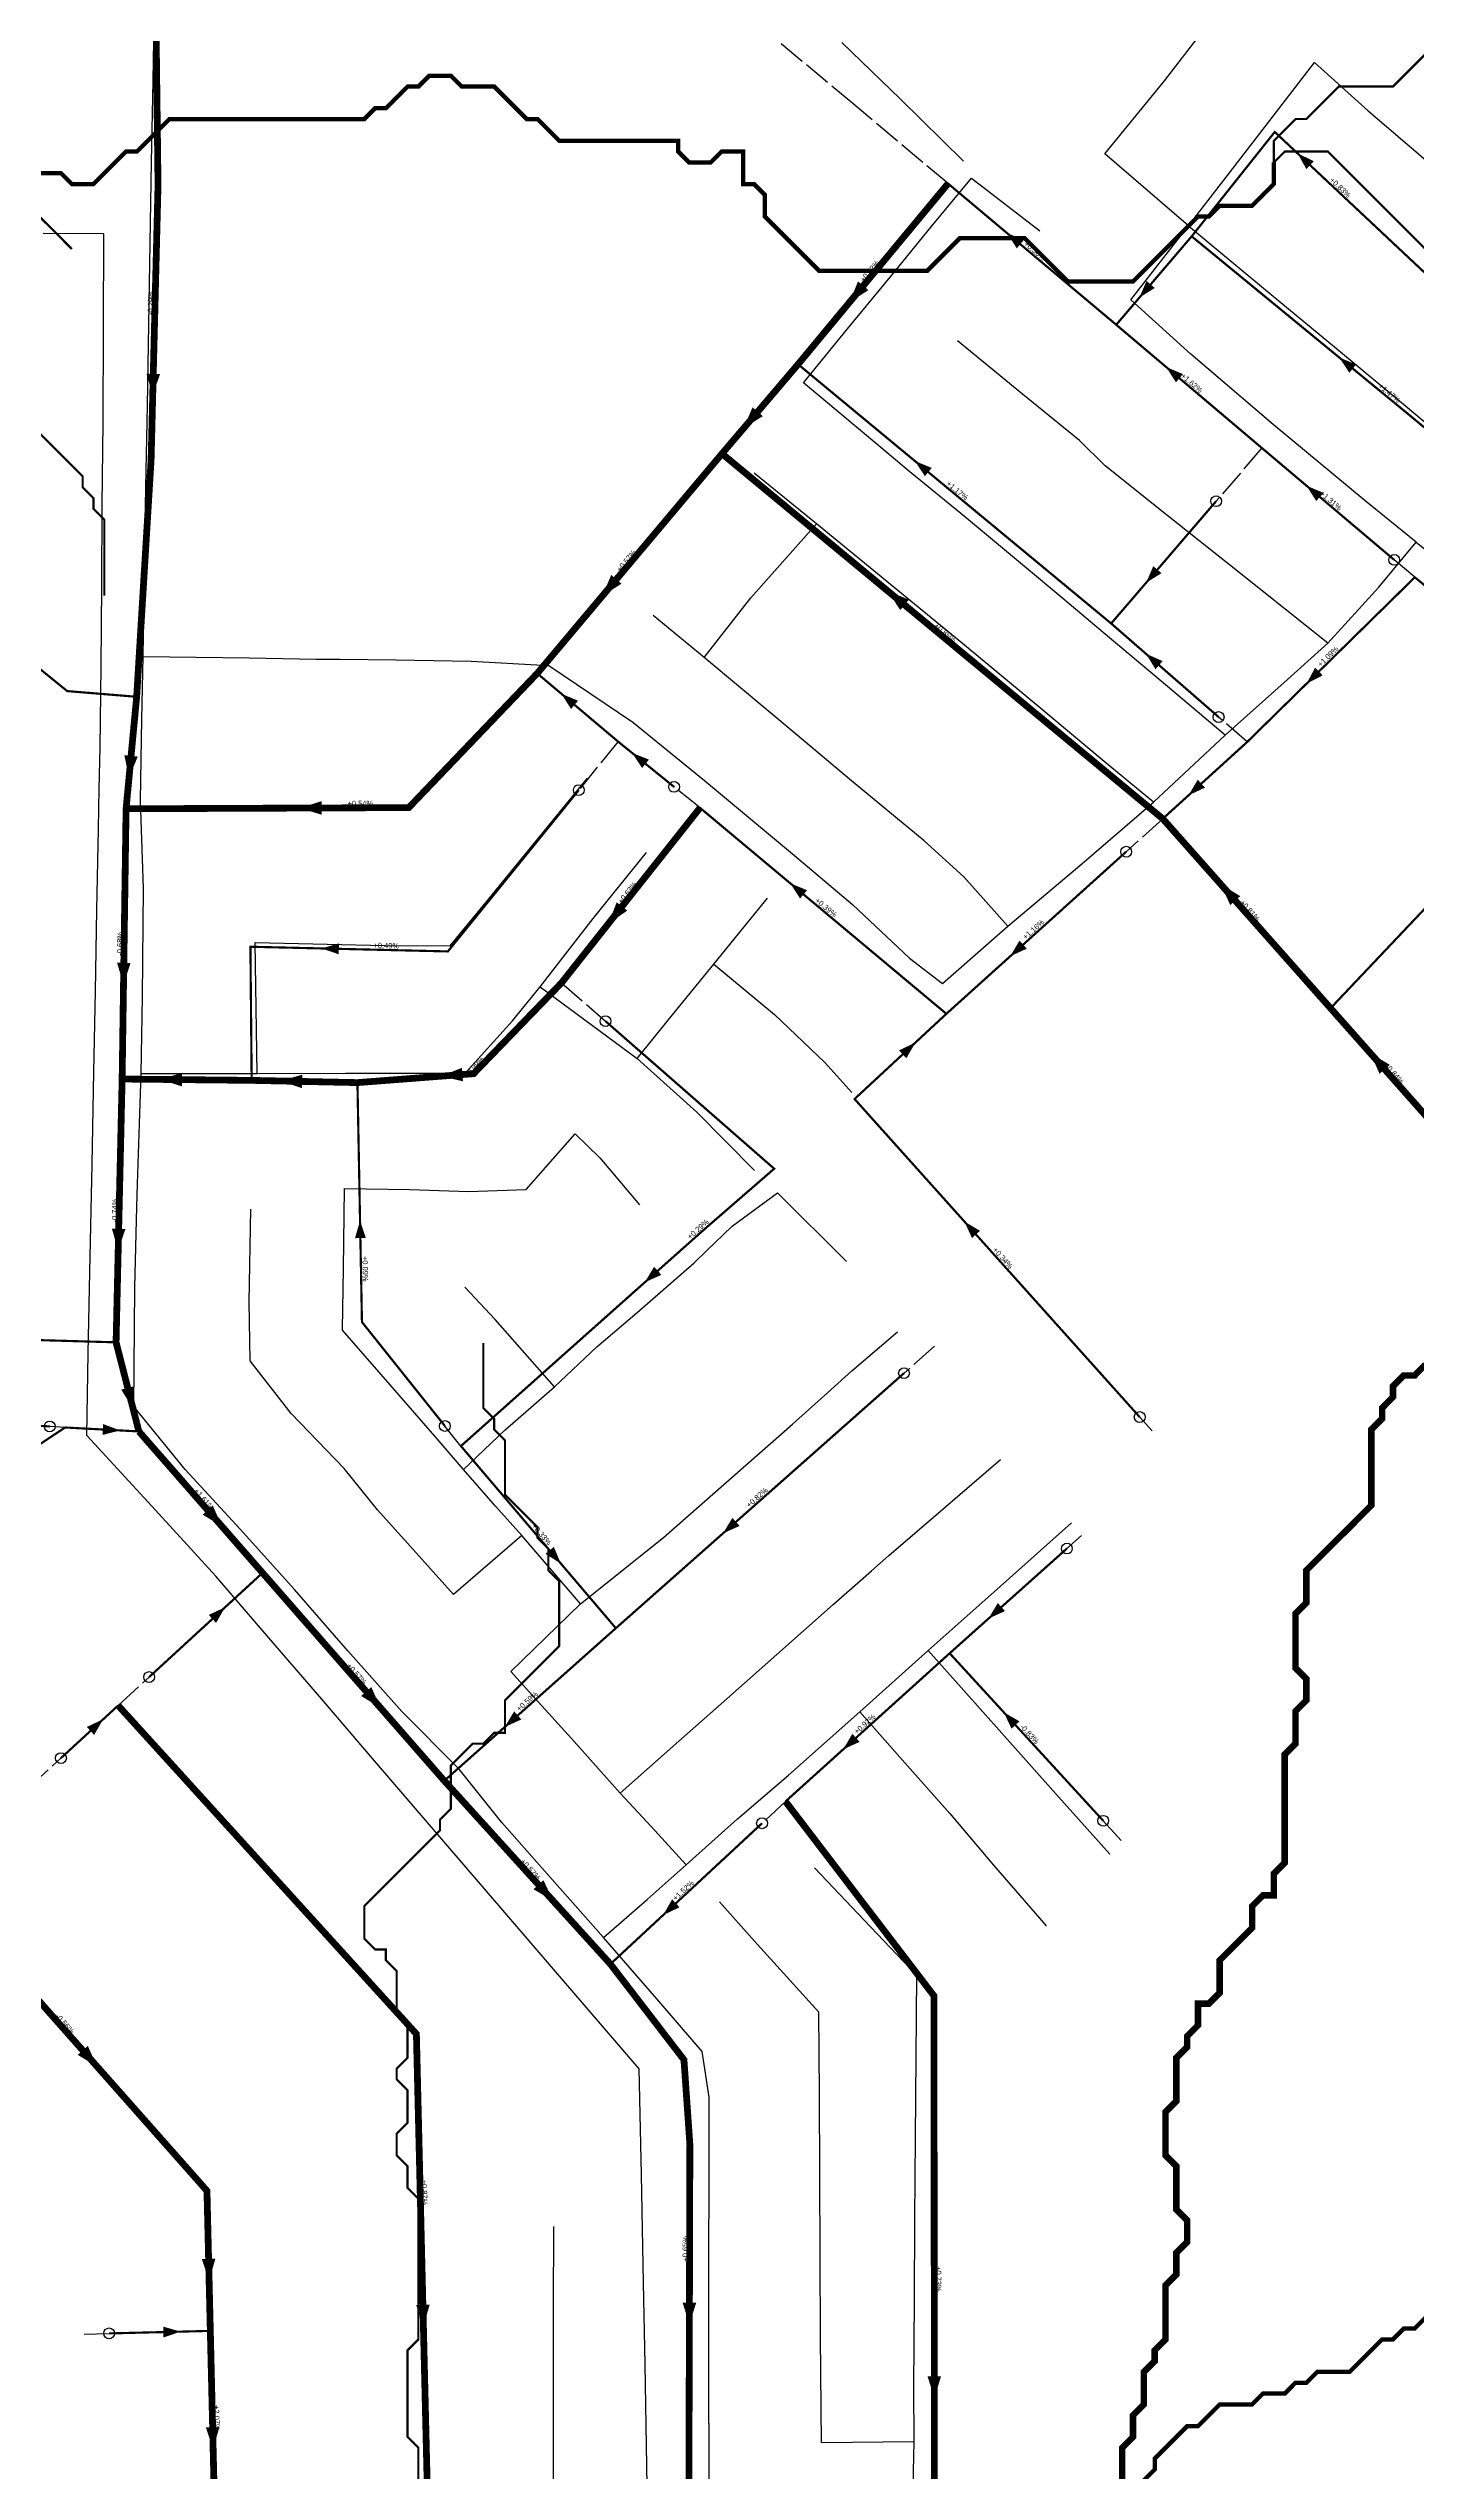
# Model space of a CAD drawing. Header units: metres. Extents: x 440276 to 476894, y 2561381 to 2578972.
# Drawn here: x 450736 to 451241, y 2569277 to 2570173 of the extents above; entities that cross this region are included whole.
import ezdxf
from ezdxf.enums import TextEntityAlignment as Align

# ---------------------------------------------------------------- set-up
doc = ezdxf.new("R2010")
doc.units = ezdxf.units.M
doc.header["$LTSCALE"] = 8
doc.linetypes.add('DASHDOT', pattern=[3.556, 2.54, -0.508, 0, -0.508])
doc.linetypes.add('DASHED', pattern=[1.524, 1.27, -0.254])
for name, color, linetype in [('A_ARROWS', 7, 'Continuous'), ('A_BRANCH', 7, 'Continuous'), ('A_BUILT_2006', 252, 'Continuous'), ('A_GRADIENT', 8, 'Continuous'), ('A_HEAD_GAP', 8, 'Continuous'), ('A_HEADS', 8, 'Continuous'), ('A_LATERAL', 7, 'Continuous'), ('A_STREAMS', 5, 'Continuous'), ('A_SUBMAIN', 7, 'Continuous')]:
    doc.layers.add(name, color=color, linetype=linetype)

msp = doc.modelspace()

# ---------------------------------------------------------------- linework, layer by layer
at = {"layer": 'A_ARROWS', "color": 1}
for points in [[(451197.26, 2570133.83), (451203.29, 2570130.9), (451200.55, 2570127.99)], [(451089.93, 2570104.34), (451096.11, 2570101.76), (451093.54, 2570098.69)], [(451031.67, 2570078.72), (451034.86, 2570086.47), (451038.71, 2570083.28)], [(451138.84, 2570080.49), (451141.48, 2570086.66), (451144.52, 2570084.06)], [(451148.75, 2570054.84), (451154.93, 2570052.24), (451152.35, 2570049.18)], [(451212.74, 2570058.33), (451218.96, 2570055.82), (451216.42, 2570052.73)], [(450774.2, 2570044.3), (450771.9, 2570052.36), (450776.9, 2570052.23)], [(450992.59, 2570032.24), (450995.87, 2570039.95), (450999.68, 2570036.71)], [(451055.9, 2570020.11), (451062.11, 2570017.57), (451059.56, 2570014.49)], [(451200.61, 2570010.99), (451206.79, 2570008.39), (451204.21, 2570005.33)], [(450940.4, 2569970.29), (450943.64, 2569978.03), (450947.46, 2569974.81)], [(451141.32, 2569975.13), (451143.97, 2569981.29), (451147.01, 2569978.69)], [(451045.89, 2569972.07), (451053.65, 2569968.89), (451050.46, 2569965.04)], [(451141.28, 2569948.9), (451147.42, 2569946.21), (451144.79, 2569943.19)], [(451200.62, 2569937.86), (451203.78, 2569943.78), (451206.58, 2569940.92)], [(450925.2, 2569934.15), (450931.39, 2569931.55), (450928.81, 2569928.49)], [(450765.45, 2569903.21), (450763.71, 2569911.41), (450768.69, 2569910.93)], [(450951.36, 2569912.28), (450957.59, 2569909.81), (450955.08, 2569906.7)], [(451157.01, 2569896.61), (451160.4, 2569902.4), (451163.09, 2569899.44)], [(450828.6, 2569891.9), (450836.59, 2569894.44), (450836.61, 2569889.44)], [(451009.81, 2569864.11), (451016.01, 2569861.54), (451013.44, 2569858.47)], [(451168.97, 2569863.69), (451176.14, 2569859.36), (451172.4, 2569856.05)], [(450942.67, 2569849.28), (450945.67, 2569857.11), (450949.59, 2569854.01)], [(450836.58, 2569840.04), (450843.02, 2569841.89), (450842.93, 2569837.89)], [(451091.13, 2569837.17), (451094.54, 2569842.94), (451097.22, 2569839.96)], [(450763.41, 2569826.73), (450761.02, 2569834.76), (450766.02, 2569834.69)], [(451056.05, 2569805.25), (451052.72, 2569799.44), (451050, 2569802.37)], [(450880.7, 2569792.83), (450888.48, 2569795.93), (450888.87, 2569790.95)], [(451224.18, 2569801.37), (451231.35, 2569797.04), (451227.61, 2569793.72)], [(450777.05, 2569791.64), (450785.07, 2569794.06), (450785.02, 2569789.06)], [(450821.41, 2569791.06), (450829.46, 2569793.39), (450829.36, 2569788.4)], [(450761.44, 2569728.42), (450759.13, 2569736.47), (450764.12, 2569736.36)], [(450850.82, 2569739.42), (450852.94, 2569733.06), (450848.95, 2569732.98)], [(451074.18, 2569739.13), (451079.94, 2569735.7), (451076.96, 2569733.03)], [(450956.05, 2569716.67), (450959.5, 2569722.42), (450962.16, 2569719.43)], [(450766.97, 2569669.91), (450762.56, 2569677.04), (450767.4, 2569678.28)], [(450762.18, 2569661.95), (450755.68, 2569660.3), (450755.89, 2569664.29)], [(450799.8, 2569626.47), (450792.66, 2569630.84), (450796.42, 2569634.14)], [(450984.96, 2569623.92), (450988.43, 2569629.66), (450991.08, 2569626.66)], [(450925.05, 2569612.75), (450919.37, 2569616.33), (450922.42, 2569618.93)], [(451083.08, 2569592.44), (451086.52, 2569598.19), (451089.18, 2569595.21)], [(450800.97, 2569596.64), (450797.61, 2569590.84), (450794.91, 2569593.79)], [(450858.38, 2569559.48), (450851.23, 2569563.85), (450855, 2569567.14)], [(450755.91, 2569555.26), (450752.55, 2569549.45), (450749.85, 2569552.4)], [(450904.33, 2569552.4), (450907.78, 2569558.15), (450910.44, 2569555.16)], [(451088.72, 2569557.82), (451094.52, 2569554.46), (451091.58, 2569551.75)], [(451029.36, 2569544.09), (451032.77, 2569549.86), (451035.45, 2569546.89)], [(450922.15, 2569488.18), (450914.93, 2569492.42), (450918.63, 2569495.78)], [(450962.83, 2569482.88), (450966.16, 2569488.7), (450968.88, 2569485.77)], [(450753.65, 2569426.91), (450746.48, 2569431.24), (450750.22, 2569434.56)], [(450795.04, 2569347.87), (450792.35, 2569355.8), (450797.35, 2569355.92)], [(450874.24, 2569330.88), (450871.55, 2569338.82), (450876.55, 2569338.94)], [(450972.53, 2569331.65), (450970.05, 2569339.65), (450975.05, 2569339.64)], [(450784.53, 2569328.99), (450778.18, 2569326.83), (450778.08, 2569330.83)], [(451063.06, 2569304.49), (451060.55, 2569312.49), (451065.55, 2569312.49)], [(450796.53, 2569285.64), (450793.84, 2569293.58), (450798.84, 2569293.7)]]:
    msp.add_solid(points, dxfattribs=at)
at = {"layer": 'A_BRANCH', "color": 1, "const_width": 0.8}
for points in [[(451302.16, 2569984.59), (451237.18, 2570038.28), (451158.17, 2570103.13)], [(451233.02, 2569983.6), (451184.1, 2570024.94)], [(451168.12, 2569925.53), (451128.41, 2569960.1)], [(450966.88, 2569899.73), (450946.2, 2569916.45)], [(451133.98, 2569875.78), (451067.51, 2569815.88)], [(450736.13, 2569663.42), (450704.76, 2569665.5), (450616.03, 2569666.57)], [(450772.88, 2569570.84), (450814.79, 2569609.33)], [(450999.38, 2569516.81), (450943.35, 2569464.79)]]:
    msp.add_lwpolyline(points, dxfattribs=at)
at = {"layer": 'A_BRANCH', "color": 1, "linetype": 'DASHED', "const_width": 0.8}
for points in [[(451167.2, 2570005.27), (451128.41, 2569960.1)], [(450931.65, 2569898.53), (450883.28, 2569838.93), (450810.31, 2569840.66), (450810.77, 2569791.29)], [(450941.53, 2569813.17), (451003.88, 2569758.65), (450977.8, 2569736.03), (450888.1, 2569656.18)], [(450882.19, 2569663.59), (450851.53, 2569702), (450849.86, 2569790.46)], [(450740.28, 2569540.89), (450761.43, 2569560.32)]]:
    msp.add_lwpolyline(points, dxfattribs=at)
at = {"layer": 'A_BUILT_2006', "color": 252}
for points in [[(450774.31, 2570160.56), (450774.83, 2570190.56)], [(451148.18, 2570160.53), (451166.42, 2570184.35)], [(451028.9, 2570174.74), (451050.55, 2570153.85)], [(451176.28, 2570132.03), (451203.58, 2570167.39), (451223.39, 2570149.49)], [(450773.79, 2570130.57), (450774.31, 2570160.56)], [(451050.55, 2570153.85), (451073.87, 2570130.93)], [(451126.02, 2570133.65), (451148.18, 2570160.53)], [(451223.39, 2570149.49), (451244.52, 2570131.44)], [(450773.27, 2570100.57), (450773.79, 2570130.57)], [(451157.02, 2570107.04), (451126.02, 2570133.65)], [(451157.02, 2570107.04), (451176.28, 2570132.03)], [(451061.88, 2570106.67), (451076.76, 2570124.68)], [(451076.76, 2570124.68), (451102.01, 2570105.17)], [(450756.19, 2570104.01), (450733.7, 2570104.21)], [(450756.07, 2570069.26), (450756.19, 2570104.01)], [(450772.75, 2570070.58), (450773.27, 2570100.57)], [(451047.3, 2570088.84), (451061.88, 2570106.67)], [(451135.67, 2570079.64), (451157.02, 2570107.04)], [(451157.02, 2570107.04), (451184.68, 2570083.96)], [(451030.93, 2570068.96), (451047.3, 2570088.84)], [(451184.68, 2570083.96), (451211.66, 2570061.71)], [(451157.91, 2570059.64), (451135.67, 2570079.64)], [(450755.87, 2570034.26), (450756.07, 2570069.26)], [(450772.23, 2570040.58), (450772.75, 2570070.58)], [(451014.67, 2570049.05), (451030.93, 2570068.96)], [(451095.69, 2570044.85), (451071.64, 2570064.48)], [(451188.23, 2570033.56), (451157.91, 2570059.64)], [(451211.66, 2570061.71), (451236.42, 2570041.16)], [(451042.49, 2570025.73), (451014.67, 2570049.05)], [(450771.71, 2570010.58), (450772.23, 2570040.58)], [(451116.7, 2570027.72), (451095.69, 2570044.85)], [(451236.42, 2570041.16), (451257.77, 2570023.32)], [(450755.57, 2570004.05), (450755.87, 2570034.26)], [(451126.18, 2570018.33), (451116.7, 2570027.72)], [(451222.31, 2570005.47), (451188.23, 2570033.56)], [(451053.33, 2570016.6), (451042.49, 2570025.73)], [(450771.18, 2569980.59), (450771.71, 2570010.58)], [(451019.55, 2569996.86), (450996.45, 2570015.59)], [(451074.23, 2569999.59), (451053.33, 2570016.6)], [(451148.88, 2570000.28), (451126.18, 2570018.33)], [(450755.35, 2569974.06), (450755.57, 2570004.05)], [(451241.17, 2569990.09), (451222.31, 2570005.47)], [(450995.23, 2569969.62), (451019.55, 2569996.86)], [(451040.76, 2569979.53), (451019.55, 2569996.86)], [(451096.41, 2569981.2), (451074.23, 2569999.59)], [(451176.35, 2569978.42), (451148.88, 2570000.28)], [(451227.34, 2569973.56), (451241.17, 2569990.09)], [(451241.17, 2569990.09), (451269.8, 2569967.02)], [(450755.16, 2569944.26), (450755.35, 2569974.06)], [(450770.63, 2569947.86), (450771.18, 2569980.59)], [(451074.2, 2569952.14), (451040.76, 2569979.53)], [(451110.51, 2569969.34), (451096.41, 2569981.2)], [(451208.47, 2569952.86), (451176.35, 2569978.42)], [(450978.02, 2569947.53), (450995.23, 2569969.62)], [(451127.79, 2569954.82), (451110.51, 2569969.34)], [(451208.47, 2569952.86), (451227.34, 2569973.56)], [(450978.02, 2569947.53), (450959.1, 2569963.1)], [(450770.21, 2569924.73), (450770.63, 2569947.86)], [(450770.63, 2569947.86), (450809.96, 2569947.35)], [(450809.96, 2569947.35), (450834.61, 2569946.97)], [(450990.71, 2569936.88), (450978.02, 2569947.53)], [(451100.9, 2569929.89), (451074.2, 2569952.14)], [(451146.88, 2569938.76), (451127.79, 2569954.82)], [(451192.3, 2569938.34), (451208.47, 2569952.86)], [(450754.8, 2569914.26), (450755.16, 2569944.26)], [(450834.61, 2569946.97), (450843.49, 2569946.89), (450864.01, 2569946.71)], [(450864.01, 2569946.71), (450891.86, 2569946.17)], [(450891.86, 2569946.17), (450920.56, 2569944.6)], [(450920.56, 2569944.6), (450951.62, 2569923.58)], [(451170.59, 2569918.84), (451146.88, 2569938.76)], [(451170.59, 2569918.84), (451192.3, 2569938.34)], [(451011.63, 2569919.47), (450990.71, 2569936.88)], [(451125.86, 2569909.08), (451100.9, 2569929.89)], [(450769.69, 2569894.73), (450770.21, 2569924.73)], [(450951.62, 2569923.58), (450978.18, 2569902.12)], [(450754.18, 2569884.27), (450754.46, 2569899.02), (450754.8, 2569914.26)], [(451032.48, 2569901.99), (451011.63, 2569919.47)], [(451144.03, 2569894.06), (451170.59, 2569918.84)], [(450912.81, 2569875.94), (450934.91, 2569902.9)], [(451144.03, 2569894.06), (451125.86, 2569909.08)], [(450770.77, 2569862.33), (450769.69, 2569894.73)], [(450978.18, 2569902.12), (451011.36, 2569874.33)], [(451059.27, 2569879.85), (451032.48, 2569901.99)], [(451116.65, 2569870.61), (451144.03, 2569894.06)], [(450753.6, 2569854.28), (450754.18, 2569884.27)], [(450896.36, 2569855.78), (450912.81, 2569875.94)], [(450936.98, 2569851.14), (450956.63, 2569875.45)], [(451073.92, 2569866.55), (451059.27, 2569879.85)], [(451011.36, 2569874.33), (451032.83, 2569856.26)], [(451090.26, 2569848.22), (451073.92, 2569866.55)], [(451090.26, 2569848.22), (451116.65, 2569870.61)], [(450770.38, 2569822.15), (450770.77, 2569862.33)], [(450981.55, 2569834.18), (451001.38, 2569858.56)], [(450753.02, 2569824.28), (450753.6, 2569854.28)], [(450884.17, 2569841), (450896.36, 2569855.78)], [(450917.44, 2569825.87), (450936.98, 2569851.14)], [(451032.83, 2569856.26), (451053.94, 2569836.43)], [(450812.75, 2569793.87), (450812.06, 2569842.2)], [(450812.06, 2569842.2), (450838.66, 2569841.56)], [(450838.66, 2569841.56), (450860, 2569841.17)], [(450860, 2569841.17), (450884.17, 2569841)], [(451066.12, 2569827.13), (451090.26, 2569848.22)], [(450966.28, 2569815.46), (450981.55, 2569834.18)], [(450981.55, 2569834.18), (451003.93, 2569815.68)], [(451053.94, 2569836.43), (451066.12, 2569827.13)], [(450752.45, 2569794.29), (450753.02, 2569824.28)], [(450769.98, 2569793.87), (450770.38, 2569822.15)], [(450907.13, 2569813.31), (450917.44, 2569825.87)], [(450917.44, 2569825.87), (450953.24, 2569799.42)], [(450889.85, 2569794.05), (450907.13, 2569813.31)], [(450953.24, 2569799.42), (450966.28, 2569815.46)], [(451003.93, 2569815.68), (451022.62, 2569797.92)], [(450953.24, 2569799.42), (450975.33, 2569779.51)], [(451022.62, 2569797.92), (451032.6, 2569786.77)], [(450751.79, 2569760.29), (450752.45, 2569794.29)], [(450769.41, 2569778.89), (450769.98, 2569793.87)], [(450769.98, 2569793.87), (450812.75, 2569793.87)], [(450812.75, 2569793.87), (450845.43, 2569793.9)], [(450845.43, 2569793.9), (450876.55, 2569793.93)], [(450876.55, 2569793.93), (450889.85, 2569794.05)], [(450768.29, 2569744.6), (450768.58, 2569753.12), (450769.41, 2569778.89)], [(450975.33, 2569779.51), (450996.54, 2569758.05)], [(450912.26, 2569751.01), (450930.38, 2569771.51)], [(450930.38, 2569771.51), (450939.49, 2569762.64)], [(450750.91, 2569720.42), (450751.79, 2569760.29)], [(450939.49, 2569762.64), (450954.12, 2569745.27)], [(450844.69, 2569721.64), (450845.11, 2569751.4)], [(450845.11, 2569751.4), (450869.26, 2569750.92)], [(450869.26, 2569750.92), (450890.88, 2569750.24)], [(450890.88, 2569750.24), (450912.26, 2569751.01)], [(450767.63, 2569714.78), (450768.29, 2569744.6)], [(450809.82, 2569709.47), (450810.45, 2569743.7)], [(450988.3, 2569737.43), (451005.15, 2569749.76)], [(451005.15, 2569749.76), (451030.6, 2569724.31)], [(450974.25, 2569723.87), (450978.86, 2569728.29), (450988.3, 2569737.43)], [(450953.19, 2569705.5), (450974.25, 2569723.87)], [(450750.3, 2569690.44), (450750.91, 2569720.42)], [(450767.28, 2569670.81), (450767.63, 2569714.78)], [(450844.38, 2569699.02), (450844.38, 2569699.32), (450844.69, 2569721.64)], [(450900.7, 2569702.89), (450889.58, 2569714.9)], [(450810.16, 2569687.63), (450809.82, 2569709.47)], [(450938.33, 2569692.9), (450953.19, 2569705.5)], [(450861.95, 2569678.8), (450844.38, 2569699.02)], [(450922.63, 2569678.08), (450900.7, 2569702.89)], [(451032.63, 2569684.03), (451049.4, 2569698.44)], [(450749.86, 2569660.07), (450750.3, 2569690.44)], [(450825.31, 2569668.19), (450810.16, 2569687.63)], [(450922.63, 2569678.08), (450938.33, 2569692.9)], [(450879.32, 2569658.82), (450861.95, 2569678.8)], [(451010.61, 2569664.28), (451023.53, 2569675.9), (451032.63, 2569684.03)], [(450786.25, 2569647.57), (450767.28, 2569670.81)], [(450904.47, 2569662.19), (450922.63, 2569678.08)], [(450844.99, 2569647.9), (450825.31, 2569668.19)], [(450889.11, 2569647.55), (450904.47, 2569662.19)], [(450985.28, 2569642), (451010.61, 2569664.28)], [(450773.9, 2569633.92), (450749.86, 2569660.07)], [(450889.11, 2569647.55), (450879.32, 2569658.82)], [(450806.52, 2569625.42), (450786.25, 2569647.57)], [(450857.32, 2569632.58), (450844.99, 2569647.9)], [(450900.89, 2569634), (450889.11, 2569647.55)], [(451067.19, 2569633.71), (451087.48, 2569651.19)], [(450797.56, 2569608.13), (450773.9, 2569633.92)], [(450910.59, 2569623.08), (450900.89, 2569634)], [(450963.01, 2569622.45), (450985.28, 2569642)], [(450826.62, 2569603.14), (450806.52, 2569625.42)], [(450870.5, 2569617.92), (450857.32, 2569632.58)], [(451046.3, 2569615.7), (451067.19, 2569633.71)], [(451087.38, 2569604.3), (451113.77, 2569627.76)], [(450885.4, 2569601.34), (450870.5, 2569617.92)], [(450910.59, 2569623.08), (450885.4, 2569601.34)], [(450932.35, 2569597.86), (450910.59, 2569623.08)], [(450932.35, 2569597.86), (450963.01, 2569622.45)], [(450817.11, 2569585.37), (450797.56, 2569608.13)], [(451025.72, 2569597.64), (451039.9, 2569610.13), (451046.3, 2569615.7)], [(450846.35, 2569580.55), (450826.62, 2569603.14)], [(451060.81, 2569580.62), (451087.38, 2569604.3)], [(450906.56, 2569572.83), (450932.35, 2569597.86)], [(451004.84, 2569579.17), (451025.72, 2569597.64)], [(450836.66, 2569562.62), (450817.11, 2569585.37)], [(450866.27, 2569558.12), (450846.35, 2569580.55)], [(451035.49, 2569558.01), (451060.81, 2569580.62)], [(451060.81, 2569580.62), (451073.92, 2569565.91)], [(450916.77, 2569561.58), (450906.56, 2569572.83)], [(450986.39, 2569562.84), (451004.84, 2569579.17)], [(450856.21, 2569539.86), (450836.66, 2569562.62)], [(450968.6, 2569547.11), (450986.39, 2569562.84)], [(451073.92, 2569565.91), (451087.97, 2569550.14)], [(450887.42, 2569536.78), (450866.27, 2569558.12)], [(450929, 2569548.1), (450916.77, 2569561.58)], [(451009.11, 2569534.56), (451035.49, 2569558.01)], [(451035.49, 2569558.01), (451052.2, 2569539.11)], [(450946.94, 2569527.95), (450929, 2569548.1)], [(450946.94, 2569527.95), (450968.6, 2569547.11)], [(451087.97, 2569550.14), (451107.93, 2569527.74)], [(450875.76, 2569517.11), (450856.21, 2569539.86)], [(450903.18, 2569517.05), (450887.42, 2569536.78)], [(451052.2, 2569539.11), (451068.83, 2569520.44)], [(450958.43, 2569515.68), (450946.94, 2569527.95)], [(450990.27, 2569518.43), (451009.11, 2569534.56)], [(451107.93, 2569527.74), (451127.89, 2569505.34)], [(450971.37, 2569501.43), (450990.27, 2569518.43)], [(451068.83, 2569520.44), (451084.94, 2569501.32)], [(450895.31, 2569494.35), (450875.76, 2569517.11)], [(450918.01, 2569500.3), (450903.18, 2569517.05)], [(450971.37, 2569501.43), (450958.43, 2569515.68)], [(450940.83, 2569474.6), (450918.01, 2569500.3)], [(450956.88, 2569488.66), (450971.37, 2569501.43)], [(451039.45, 2569478.57), (451018.82, 2569500.36)], [(451084.94, 2569501.32), (451104.42, 2569478.9)], [(450914.86, 2569471.6), (450895.31, 2569494.35)], [(450940.83, 2569474.6), (450956.88, 2569488.66)], [(450996.6, 2569473.27), (450983.62, 2569487.8)], [(450960.48, 2569451.93), (450940.83, 2569474.6)], [(451020.41, 2569446.97), (450996.6, 2569473.27)], [(451056.57, 2569460.53), (451039.45, 2569478.57)], [(450934.41, 2569448.84), (450914.86, 2569471.6)], [(451056.35, 2569430.53), (451056.57, 2569460.53)], [(450953.96, 2569426.09), (450934.41, 2569448.84)], [(450977.25, 2569432.51), (450960.48, 2569451.93)], [(451020.59, 2569416.97), (451020.41, 2569446.97)], [(450979.84, 2569415.56), (450977.25, 2569432.51)], [(451056.13, 2569400.53), (451056.35, 2569430.53)], [(450954.88, 2569387.02), (450953.96, 2569426.09)], [(450979.81, 2569385.56), (450979.84, 2569415.56)], [(451020.7, 2569386.97), (451020.59, 2569416.97)], [(451055.91, 2569370.53), (451056.13, 2569400.53)], [(450955.6, 2569346.96), (450954.88, 2569387.02)], [(450979.78, 2569355.56), (450979.81, 2569385.56)], [(451020.84, 2569356.97), (451020.7, 2569386.97)], [(450922.36, 2569337.88), (450922.38, 2569367.88)], [(451055.69, 2569340.54), (451055.91, 2569370.53)], [(451020.98, 2569326.97), (451020.84, 2569356.97)], [(450979.75, 2569325.56), (450979.78, 2569355.56)], [(450956.14, 2569316.96), (450955.6, 2569346.96)], [(451055.51, 2569308.58), (451055.69, 2569340.54)], [(450922.35, 2569307.88), (450922.36, 2569337.88)], [(450979.88, 2569264.57), (450979.75, 2569325.56)], [(451021.38, 2569287.91), (451020.98, 2569326.97)], [(450956.68, 2569286.97), (450956.14, 2569316.96)], [(450922.33, 2569277.88), (450922.35, 2569307.88)], [(451055.63, 2569288.22), (451055.51, 2569308.58)], [(450957.22, 2569256.97), (450956.68, 2569286.97)], [(451055.63, 2569288.22), (451021.38, 2569287.91)], [(451055.4, 2569277.46), (451055.63, 2569288.22)], [(450922.31, 2569247.88), (450922.33, 2569277.88)], [(451055.29, 2569260.51), (451055.4, 2569277.46)]]:
    msp.add_lwpolyline(points, dxfattribs=at)
at = {"layer": 'A_HEAD_GAP', "color": 8, "linetype": 'DASHED'}
for points in [[(451068.13, 2570122.63), (451032.93, 2570152.16), (450956.14, 2570216.22), (450878.97, 2570279.82), (450786.68, 2570278.41)], [(451184.1, 2570024.94), (451167.2, 2570005.27)], [(451240.64, 2569977.17), (451233.02, 2569983.6)], [(451178.69, 2569916.33), (451168.12, 2569925.53)], [(450946.2, 2569916.45), (450931.65, 2569898.53)], [(450976.46, 2569891.98), (450966.88, 2569899.73)], [(451147.48, 2569887.95), (451133.98, 2569875.78)], [(450925.31, 2569827.35), (450941.53, 2569813.17)], [(451063.13, 2569693.08), (451051.85, 2569683.11)], [(450741.81, 2569663.04), (450736.13, 2569663.42)], [(450888.1, 2569656.18), (450882.19, 2569663.59)], [(451143.57, 2569661.75), (451138.96, 2569666.89)], [(451117.45, 2569623.14), (451112.05, 2569618.32)], [(450761.43, 2569560.32), (450772.88, 2569570.84)], [(450728.09, 2569529.7), (450740.28, 2569540.89)], [(451008.06, 2569524.87), (450999.38, 2569516.81)], [(451132.16, 2569510.45), (451125.47, 2569517.74)], [(450748.82, 2569328.09), (450758.1, 2569328.33)]]:
    msp.add_lwpolyline(points, dxfattribs=at)
at = {"layer": 'A_HEADS', "color": 1}
for centre in [(451167.2, 2570005.27), (451233.02, 2569983.6), (451168.12, 2569925.53), (450931.65, 2569898.53), (450966.88, 2569899.73), (451133.98, 2569875.78), (450941.53, 2569813.17), (451051.85, 2569683.11), (450736.13, 2569663.42), (450882.19, 2569663.59), (451138.96, 2569666.89), (451112.05, 2569618.32), (450772.88, 2569570.84), (450740.28, 2569540.89), (450999.38, 2569516.81), (451125.47, 2569517.74), (450758.1, 2569328.33)]:
    msp.add_circle(centre, 2, dxfattribs=at)
at = {"layer": 'A_LATERAL', "color": 1, "const_width": 0.8}
for points in [[(451271.05, 2570064.57), (451188.86, 2570141.7), (451158.17, 2570103.13)], [(451158.17, 2570103.13), (451130.28, 2570070.47)], [(451184.1, 2570024.94), (451130.28, 2570070.47)], [(451128.41, 2569960.1), (451012.7, 2570055.86)], [(451240.64, 2569977.17), (451178.69, 2569916.33)], [(451287.17, 2569938.64), (451240.64, 2569977.17)], [(450946.2, 2569916.45), (450916.31, 2569941.65)], [(451307.71, 2569921.7), (451209.49, 2569817.95)], [(451178.69, 2569916.33), (451147.48, 2569887.95)], [(451051.85, 2569683.11), (450945.36, 2569588.88)], [(450718, 2569647.18), (450741.81, 2569663.04)], [(450741.81, 2569663.04), (450769.1, 2569661.58)], [(451112.05, 2569618.32), (451068.73, 2569579.62)], [(450945.36, 2569588.88), (450881.96, 2569532.51)], [(451068.73, 2569579.62), (451008.06, 2569524.87)]]:
    msp.add_lwpolyline(points, dxfattribs=at)
at = {"layer": 'A_LATERAL', "color": 1, "linetype": 'DASHED', "const_width": 0.8}
for points in [[(451130.28, 2570070.47), (451068.13, 2570122.63)], [(451067.51, 2569815.88), (450976.46, 2569891.98)], [(451138.96, 2569666.89), (451035.44, 2569782.33)], [(450677.3, 2569696.92), (450760.66, 2569694.5)], [(450888.1, 2569656.18), (450945.36, 2569588.88)]]:
    msp.add_lwpolyline(points, dxfattribs=at)
at = {"layer": 'A_LATERAL', "color": 1, "linetype": 'DASHDOT', "const_width": 0.8}
for points in [[(450663.68, 2569999.16), (450742.6, 2569935.12), (450768.27, 2569933.01)], [(451035.44, 2569782.33), (451033.58, 2569784.41), (451067.51, 2569815.88)], [(451125.47, 2569517.74), (451068.73, 2569579.62)], [(450758.1, 2569328.33), (450795.49, 2569329.26)]]:
    msp.add_lwpolyline(points, dxfattribs=at)
at = {"layer": 'A_STREAMS', "color": 5}
for points, const_width in [([(451252.55, 2570174.48), (451248.55, 2570170.48), (451244.55, 2570170.48), (451240.55, 2570166.47), (451236.54, 2570162.47), (451232.54, 2570158.47), (451228.54, 2570158.47), (451224.54, 2570158.47), (451220.54, 2570158.47), (451216.54, 2570158.47), (451212.53, 2570158.47), (451208.53, 2570154.47), (451204.53, 2570150.47), (451200.53, 2570146.47), (451196.53, 2570146.47), (451192.53, 2570142.46), (451188.52, 2570138.46), (451188.52, 2570134.46), (451188.52, 2570130.46)], 0.8), ([(451188.52, 2570130.46), (451188.52, 2570126.46), (451188.52, 2570122.46), (451184.52, 2570118.45), (451180.52, 2570114.45), (451176.52, 2570114.45), (451172.52, 2570114.45), (451168.52, 2570114.45), (451164.51, 2570110.45), (451160.51, 2570110.45), (451156.51, 2570106.45), (451152.51, 2570102.45), (451148.51, 2570098.44), (451144.5, 2570094.44), (451140.5, 2570090.44), (451136.5, 2570086.44), (451132.5, 2570086.44), (451128.5, 2570086.44), (451124.5, 2570086.44), (451120.49, 2570086.44), (451116.49, 2570086.44), (451112.49, 2570086.44), (451108.49, 2570090.44), (451104.49, 2570094.44), (451100.49, 2570098.44), (451096.48, 2570102.45), (451092.48, 2570102.45), (451088.48, 2570102.45), (451084.48, 2570102.45), (451080.48, 2570102.45), (451076.47, 2570102.45), (451072.47, 2570102.45), (451068.47, 2570098.44), (451064.47, 2570094.44), (451060.47, 2570090.44), (451056.47, 2570090.44), (451052.46, 2570090.44), (451048.46, 2570090.44), (451044.46, 2570090.44), (451040.46, 2570090.44), (451036.46, 2570090.44), (451032.46, 2570090.44), (451028.45, 2570090.44), (451024.45, 2570090.44), (451020.45, 2570090.44), (451016.45, 2570094.44), (451012.45, 2570098.44), (451008.45, 2570102.45), (451004.44, 2570106.45), (451000.44, 2570110.45), (451000.44, 2570114.45), (451000.44, 2570118.45), (450996.44, 2570122.46), (450992.44, 2570122.46), (450992.44, 2570126.46), (450992.44, 2570130.46), (450992.44, 2570134.46), (450988.44, 2570134.46), (450984.43, 2570134.46), (450980.43, 2570130.46), (450976.43, 2570130.46), (450972.43, 2570130.46), (450968.43, 2570134.46), (450968.43, 2570138.46), (450964.43, 2570138.46), (450960.42, 2570138.46), (450956.42, 2570138.46), (450952.42, 2570138.46), (450948.42, 2570138.46), (450944.42, 2570138.46), (450940.42, 2570138.46), (450936.41, 2570138.46), (450932.41, 2570138.46), (450928.41, 2570138.46), (450924.41, 2570138.46), (450920.41, 2570142.46), (450916.4, 2570146.47), (450912.4, 2570146.47), (450908.4, 2570150.47), (450904.4, 2570154.47), (450900.4, 2570158.47), (450896.4, 2570158.47), (450892.39, 2570158.47), (450888.39, 2570158.47), (450884.39, 2570162.47), (450880.39, 2570162.47), (450876.39, 2570162.47), (450872.39, 2570158.47), (450868.38, 2570158.47), (450864.38, 2570154.47), (450860.38, 2570150.47), (450856.38, 2570150.47), (450852.38, 2570146.47), (450848.38, 2570146.47), (450844.37, 2570146.47), (450840.37, 2570146.47), (450836.37, 2570146.47), (450832.37, 2570146.47), (450828.37, 2570146.47), (450824.36, 2570146.47), (450820.36, 2570146.47), (450816.36, 2570146.47), (450812.36, 2570146.47), (450808.36, 2570146.47), (450804.36, 2570146.47), (450800.35, 2570146.47), (450796.35, 2570146.47), (450792.35, 2570146.47), (450788.35, 2570146.47), (450784.35, 2570146.47), (450780.35, 2570146.47), (450776.34, 2570142.46), (450772.34, 2570138.46), (450768.34, 2570134.46), (450764.34, 2570134.46), (450760.34, 2570130.46), (450756.34, 2570126.46), (450752.33, 2570122.46), (450748.33, 2570122.46), (450744.33, 2570122.46), (450740.33, 2570126.46), (450736.33, 2570126.46), (450732.32, 2570126.46)], 1.6), ([(451280.56, 2570074.43), (451276.56, 2570074.43), (451272.56, 2570074.43), (451268.56, 2570074.43), (451264.56, 2570078.44), (451260.56, 2570082.44), (451256.55, 2570086.44), (451252.55, 2570090.44), (451248.55, 2570094.44), (451244.55, 2570098.44), (451240.55, 2570102.45), (451236.54, 2570106.45), (451232.54, 2570110.45), (451228.54, 2570114.45), (451224.54, 2570118.45), (451220.54, 2570122.46), (451216.54, 2570126.46), (451212.53, 2570130.46), (451208.53, 2570134.46), (451204.53, 2570134.46), (451200.53, 2570134.46), (451196.53, 2570134.46), (451192.53, 2570134.46), (451188.52, 2570130.46)], 0.8), ([(450744.33, 2570098.44), (450740.33, 2570102.45), (450736.33, 2570106.45), (450732.32, 2570110.45), (450728.32, 2570114.45), (450728.32, 2570118.45), (450724.32, 2570118.45), (450720.32, 2570122.46), (450716.32, 2570122.46), (450712.32, 2570122.46)], 0.8), ([(450756.34, 2569970.39), (450756.34, 2569974.39), (450756.34, 2569978.39), (450756.34, 2569982.39), (450756.34, 2569986.39), (450756.34, 2569990.4), (450756.34, 2569994.4), (450756.34, 2569998.4), (450752.33, 2570002.4), (450752.33, 2570006.4), (450748.33, 2570010.41), (450748.33, 2570014.41), (450744.33, 2570018.41), (450740.33, 2570022.41), (450736.33, 2570026.41), (450732.32, 2570030.41)], 0.8), ([(450896.4, 2569694.26), (450896.4, 2569690.26), (450896.4, 2569686.26), (450896.4, 2569682.26), (450896.4, 2569678.26), (450896.4, 2569674.26), (450896.4, 2569670.25), (450900.4, 2569666.25), (450900.4, 2569662.25), (450904.4, 2569658.25), (450904.4, 2569654.25), (450904.4, 2569650.24), (450904.4, 2569646.24), (450904.4, 2569642.24), (450904.4, 2569638.24), (450908.4, 2569634.24), (450912.4, 2569630.24), (450916.4, 2569626.23), (450916.4, 2569622.23), (450920.41, 2569618.23), (450920.41, 2569614.23), (450920.41, 2569610.23), (450924.41, 2569606.23), (450924.41, 2569602.22), (450924.41, 2569598.22), (450924.41, 2569594.22), (450924.41, 2569590.22), (450924.41, 2569586.22), (450924.41, 2569582.21), (450920.41, 2569578.21), (450916.4, 2569574.21), (450912.4, 2569570.21), (450908.4, 2569566.21), (450904.4, 2569562.21), (450904.4, 2569558.2), (450904.4, 2569554.2), (450904.4, 2569550.2), (450900.4, 2569550.2), (450896.4, 2569546.2), (450892.39, 2569546.2), (450888.39, 2569542.2), (450884.39, 2569538.19), (450884.39, 2569534.19), (450884.39, 2569530.19), (450884.39, 2569526.19), (450884.39, 2569522.19), (450880.39, 2569518.19), (450880.39, 2569514.18), (450876.39, 2569510.18), (450872.39, 2569506.18), (450868.38, 2569502.18), (450864.38, 2569498.18), (450860.38, 2569494.18), (450856.38, 2569490.17), (450852.38, 2569486.17), (450852.38, 2569482.17), (450852.38, 2569478.17), (450852.38, 2569474.17), (450856.38, 2569470.16), (450860.38, 2569470.16), (450860.38, 2569466.16), (450864.38, 2569462.16), (450864.38, 2569458.16), (450864.38, 2569454.16), (450864.38, 2569450.16), (450864.38, 2569446.15), (450868.38, 2569442.15), (450868.38, 2569438.15), (450868.38, 2569434.15), (450868.38, 2569430.15), (450864.38, 2569426.15), (450864.38, 2569422.14), (450868.38, 2569418.14), (450868.38, 2569414.14), (450868.38, 2569410.14), (450868.38, 2569406.14), (450864.38, 2569402.13), (450864.38, 2569398.13), (450864.38, 2569394.13), (450868.38, 2569390.13), (450868.38, 2569386.13), (450868.38, 2569382.13), (450872.39, 2569378.12), (450872.39, 2569374.12), (450872.39, 2569370.12), (450872.39, 2569366.12), (450872.39, 2569362.12), (450872.39, 2569358.11), (450872.39, 2569354.11), (450872.39, 2569350.11), (450872.39, 2569346.11), (450872.39, 2569342.11), (450872.39, 2569338.11), (450872.39, 2569334.1), (450872.39, 2569330.1), (450872.39, 2569326.1), (450868.38, 2569322.1), (450868.38, 2569318.1), (450868.38, 2569314.1), (450868.38, 2569310.09), (450868.38, 2569306.09), (450868.38, 2569302.09), (450868.38, 2569298.09), (450868.38, 2569294.09), (450868.38, 2569290.08), (450872.39, 2569286.08), (450872.39, 2569282.08), (450872.39, 2569278.08), (450872.39, 2569274.08)], 0.8), ([(451244.55, 2569686.26), (451240.55, 2569682.26), (451236.54, 2569682.26), (451232.54, 2569678.26), (451232.54, 2569674.26), (451228.54, 2569670.25), (451228.54, 2569666.25), (451224.54, 2569662.25), (451224.54, 2569658.25), (451224.54, 2569654.25), (451224.54, 2569650.24), (451224.54, 2569646.24), (451224.54, 2569642.24), (451224.54, 2569638.24), (451224.54, 2569634.24), (451220.54, 2569630.24), (451216.54, 2569626.23), (451212.53, 2569622.23), (451208.53, 2569618.23), (451204.53, 2569614.23), (451200.53, 2569610.23), (451200.53, 2569606.23), (451200.53, 2569602.22), (451200.53, 2569598.22), (451196.53, 2569594.22), (451196.53, 2569590.22), (451196.53, 2569586.22), (451196.53, 2569582.21), (451196.53, 2569578.21), (451196.53, 2569574.21), (451200.53, 2569570.21), (451200.53, 2569566.21), (451200.53, 2569562.21), (451196.53, 2569558.2), (451196.53, 2569554.2), (451196.53, 2569550.2), (451196.53, 2569546.2), (451192.53, 2569542.2), (451192.53, 2569538.19), (451192.53, 2569534.19), (451192.53, 2569530.19), (451192.53, 2569526.19), (451192.53, 2569522.19), (451192.53, 2569518.19), (451192.53, 2569514.18), (451192.53, 2569510.18), (451192.53, 2569506.18), (451192.53, 2569502.18), (451188.52, 2569498.18), (451188.52, 2569494.18), (451188.52, 2569490.17), (451184.52, 2569490.17), (451180.52, 2569486.17), (451180.52, 2569482.17), (451180.52, 2569478.17), (451176.52, 2569474.17), (451172.52, 2569470.16), (451168.52, 2569466.16), (451168.52, 2569462.16), (451168.52, 2569458.16), (451168.52, 2569454.16), (451164.51, 2569450.16), (451160.51, 2569450.16), (451160.51, 2569446.15), (451160.51, 2569442.15), (451156.51, 2569438.15), (451156.51, 2569434.15), (451152.51, 2569430.15), (451152.51, 2569426.15), (451152.51, 2569422.14), (451152.51, 2569418.14), (451152.51, 2569414.14), (451148.51, 2569410.14), (451148.51, 2569406.14), (451148.51, 2569402.13), (451148.51, 2569398.13), (451148.51, 2569394.13), (451152.51, 2569390.13), (451152.51, 2569386.13), (451152.51, 2569382.13), (451152.51, 2569378.12), (451152.51, 2569374.12), (451156.51, 2569370.12), (451156.51, 2569366.12), (451156.51, 2569362.12), (451152.51, 2569358.11), (451152.51, 2569354.11), (451152.51, 2569350.11), (451148.51, 2569346.11), (451148.51, 2569342.11), (451148.51, 2569338.11), (451148.51, 2569334.1), (451148.51, 2569330.1), (451148.51, 2569326.1), (451144.5, 2569322.1), (451144.5, 2569318.1), (451140.5, 2569314.1), (451140.5, 2569310.09), (451140.5, 2569306.09), (451140.5, 2569302.09), (451136.5, 2569298.09), (451136.5, 2569294.09), (451136.5, 2569290.08), (451132.5, 2569286.08), (451132.5, 2569282.08), (451132.5, 2569278.08), (451132.5, 2569274.08)], 2.4), ([(451244.55, 2569334.1), (451240.55, 2569330.1), (451236.54, 2569330.1), (451232.54, 2569326.1), (451228.54, 2569326.1), (451224.54, 2569322.1), (451220.54, 2569318.1), (451216.54, 2569314.1), (451212.53, 2569314.1), (451208.53, 2569314.1), (451204.53, 2569314.1), (451200.53, 2569310.09), (451196.53, 2569310.09), (451192.53, 2569306.09), (451188.52, 2569306.09), (451184.52, 2569306.09), (451180.52, 2569302.09), (451176.52, 2569302.09), (451172.52, 2569302.09), (451168.52, 2569302.09), (451164.51, 2569298.09), (451160.51, 2569294.09), (451156.51, 2569294.09), (451152.51, 2569290.08), (451148.51, 2569286.08), (451144.5, 2569282.08), (451144.5, 2569278.08), (451140.5, 2569274.08)], 1.6)]:
    msp.add_lwpolyline(points, dxfattribs=dict(at, const_width=const_width))
at = {"layer": 'A_SUBMAIN', "color": 1, "linetype": 'DASHDOT', "const_width": 2.5}
for points in [[(450774.89, 2570223.95), (450776.17, 2570122.17), (450773.6, 2570020.42), (450768.27, 2569933.01)], [(450764.36, 2569891.63), (450762.9, 2569791.79)], [(451254.5, 2569767.14), (451209.49, 2569817.95)], [(450762.9, 2569791.79), (450760.66, 2569694.5)], [(450810.77, 2569791.29), (450762.9, 2569791.79)], [(450849.86, 2569790.46), (450810.77, 2569791.29)], [(450691.68, 2569496.96), (450789.45, 2569386.45)]]:
    msp.add_lwpolyline(points, dxfattribs=at)
at = {"layer": 'A_SUBMAIN', "color": 1, "const_width": 2.5}
for points in [[(451068.13, 2570122.63), (451012.7, 2570055.86)], [(450984.59, 2570022.83), (450916.31, 2569941.65)], [(451147.48, 2569887.95), (451063.86, 2569957.19), (450984.59, 2570022.83)], [(450916.31, 2569941.65), (450868.84, 2569892.07), (450764.36, 2569891.63)], [(450976.46, 2569891.98), (450925.31, 2569827.35)], [(451209.49, 2569817.95), (451147.48, 2569887.95)], [(450925.31, 2569827.35), (450892.79, 2569793.76), (450849.86, 2569790.46)], [(450769.1, 2569661.58), (450814.79, 2569609.33)], [(450814.79, 2569609.33), (450881.96, 2569532.51)], [(450761.43, 2569560.32), (450871.65, 2569438.98), (450878.39, 2569157.89)], [(450881.96, 2569532.51), (450943.35, 2569464.79)], [(451008.06, 2569524.87), (451062.93, 2569453.04), (451063.02, 2569348.71), (451063.11, 2569244.37), (450972.28, 2569245.01)], [(450943.35, 2569464.79), (450970.53, 2569429.43), (450972.72, 2569398.1), (450972.28, 2569245.01)], [(450789.45, 2569386.45), (450794.25, 2569381.02), (450795.49, 2569329.26)], [(450795.49, 2569329.26), (450797.03, 2569264.9)]]:
    msp.add_lwpolyline(points, dxfattribs=at)
at = {"layer": 'A_SUBMAIN', "color": 1, "linetype": 'DASHED', "const_width": 2.5}
for points in [[(451012.7, 2570055.86), (450984.59, 2570022.83)], [(450768.27, 2569933.01), (450764.36, 2569891.63)], [(450760.66, 2569694.5), (450769.1, 2569661.58)]]:
    msp.add_lwpolyline(points, dxfattribs=at)

# ---------------------------------------------------------------- texts
at = {"layer": 'A_GRADIENT', "color": 1}
for s, rotation, p in [('+0.83%', 316.81652, (451211.99, 2570120)), ('+0.50%', 319.99439, (451099.2, 2570096.55)), ('+0.72%', 50.29967, (451040.41, 2570089.25)), ('-0.29%', 88.55329, (450775.06, 2570078.4)), ('+1.62%', 319.76976, (451157.19, 2570047.71)), ('+1.47%', 320.61942, (451230.25, 2570043.96)), ('+1.17%', 320.39011, (451070.55, 2570007.98)), ('+1.31%', 319.80095, (451208.56, 2570004.27)), ('+0.57%', 49.93593, (450950.45, 2569982.24)), ('+0.85%', 320.37451, (451066.03, 2569955.39)), ('+1.09%', 44.48176, (451209.66, 2569946.75)), ('+0.54%', 0.23811, (450850.92, 2569891.99)), ('+0.63%', 51.6384, (450950.89, 2569859.67)), ('+0.39%', 320.11209, (451021.99, 2569853.93)), ('+1.16%', 42.02378, (451100.75, 2569845.83)), ('+0.81%', 311.53474, (451178.48, 2569852.95)), ('-0.68%', 89.16259, (450763.63, 2569841.71)), ('+0.49%', 358.63747, (450860.48, 2569839.47)), ('+0.99%', 45.93128, (450894.08, 2569795.09)), ('-0.84%', 311.53474, (451231.99, 2569792.55)), ('-0.74%', 88.68423, (450761.78, 2569743.15)), ('+0.29%', 41.67255, (450976.78, 2569735.12)), ('+0.09%', 271.07787, (450851.16, 2569721.66)), ('+0.34%', 311.8841, (451087.2, 2569724.61)), ('+1.61%', -48.8332, (450791.94, 2569635.46)), ('+0.82%', 41.50319, (450998.61, 2569635.99)), ('+0.33%', -49.60865, (450916.73, 2569622.53)), ('+0.57%', -48.8332, (450848.37, 2569570.92)), ('+0.59%', 41.63815, (450913.66, 2569560.7)), ('+0.92%', 42.06984, (451038.4, 2569552.25)), ('-0.83%', 312.52139, (451097.1, 2569548.68)), ('+0.57%', -47.80752, (450912.65, 2569498.65)), ('+1.52%', 42.87086, (450971.37, 2569490.8)), ('-0.56%', -48.49998, (450740.56, 2569441.7)), ('+0.87%', -88.62754, (450873.06, 2569380.37)), ('+0.65%', 89.83371, (450972.61, 2569359.56)), ('+0.73%', -89.94969, (451063.02, 2569348.48)), ('+2.07%', -88.62754, (450796.26, 2569297.08))]:
    msp.add_text(s, height=2, rotation=rotation, dxfattribs=at).set_placement(p, align=Align.BOTTOM_CENTER)

doc.saveas('drawing.dxf')
